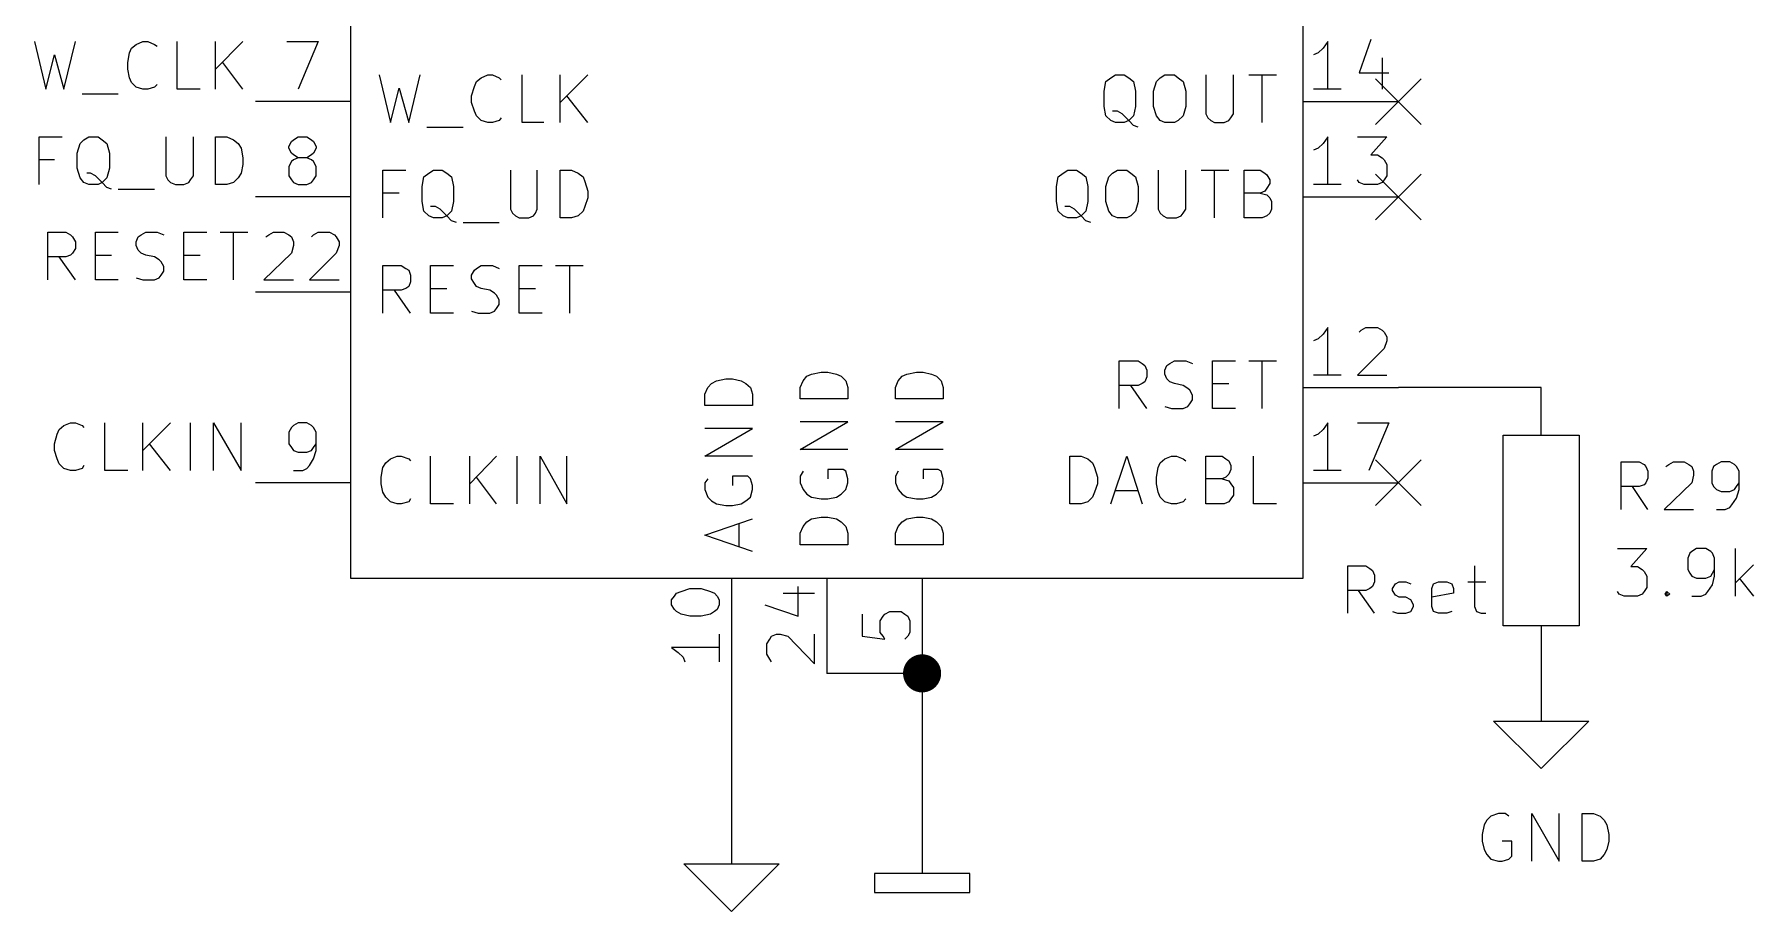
# Model space of a CAD drawing. Extents: x -2.2 to 11.3, y -7.9 to -0.4.
# Drawn here: x 2.968 to 4.773, y -6.1 to -5.179 of the extents above; entities that cross this region are included whole.
import ezdxf

# ---------------------------------------------------------------- set-up
doc = ezdxf.new("R2010")
doc.units = 0
doc.header["$MEASUREMENT"] = 0
for name, color, linetype in [('BLACK', 7, 'CONTINUOUS'), ('BLUE2', 5, 'CONTINUOUS'), ('BLUE3', 171, 'CONTINUOUS'), ('CYAN2', 4, 'CONTINUOUS'), ('GREEN2', 3, 'CONTINUOUS'), ('LYELLOW', 51, 'CONTINUOUS'), ('RED2', 1, 'CONTINUOUS')]:
    doc.layers.add(name, color=color, linetype=linetype)

msp = doc.modelspace()

# ---------------------------------------------------------------- linework, layer by layer
at = {"layer": 'BLACK', "linetype": 'CONTINUOUS'}
for p, q in [((2.968, -5.187), (2.98, -5.237)), ((2.999, -5.237), (3.011, -5.187)), ((3.068, -5.199), (3.07, -5.194)), ((3.07, -5.194), (3.075, -5.19)), ((3.075, -5.19), (3.082, -5.187)), ((3.082, -5.187), (3.087, -5.187)), ((3.087, -5.187), (3.094, -5.19)), ((3.094, -5.19), (3.097, -5.192)), ((3.118, -5.237), (3.118, -5.187)), ((3.158, -5.237), (3.158, -5.187)), ((3.187, -5.187), (3.158, -5.216)), ((2.98, -5.237), (2.989, -5.201)), ((2.989, -5.201), (2.999, -5.237)), ((3.066, -5.209), (3.068, -5.199)), ((3.066, -5.216), (3.066, -5.209)), ((3.068, -5.225), (3.066, -5.216)), ((3.187, -5.237), (3.166, -5.209)), ((3.07, -5.23), (3.068, -5.225)), ((3.075, -5.235), (3.07, -5.23)), ((3.097, -5.232), (3.094, -5.235)), ((3.018, -5.242), (3.056, -5.242)), ((3.082, -5.237), (3.075, -5.235)), ((3.087, -5.237), (3.082, -5.237)), ((3.094, -5.235), (3.087, -5.237)), ((3.142, -5.237), (3.118, -5.237)), ((2.973, -5.337), (2.973, -5.287)), ((2.973, -5.287), (2.997, -5.287)), ((3.02, -5.29), (3.025, -5.287)), ((3.025, -5.287), (3.035, -5.287)), ((3.035, -5.287), (3.039, -5.29)), ((3.106, -5.287), (3.106, -5.328)), ((3.135, -5.328), (3.135, -5.287)), ((3.158, -5.337), (3.158, -5.287)), ((3.158, -5.287), (3.17, -5.287)), ((3.17, -5.287), (3.177, -5.29)), ((3.013, -5.304), (3.016, -5.294)), ((3.013, -5.32), (3.013, -5.304)), ((3.016, -5.294), (3.02, -5.29)), ((3.039, -5.29), (3.044, -5.294)), ((3.044, -5.294), (3.047, -5.304)), ((3.047, -5.304), (3.047, -5.32)), ((3.177, -5.29), (3.182, -5.294)), ((3.182, -5.294), (3.185, -5.299)), ((3.185, -5.299), (3.187, -5.309)), ((2.989, -5.311), (2.973, -5.311)), ((3.016, -5.33), (3.013, -5.32)), ((3.047, -5.32), (3.044, -5.33)), ((3.187, -5.316), (3.185, -5.325)), ((3.187, -5.309), (3.187, -5.316)), ((3.02, -5.335), (3.016, -5.33)), ((3.025, -5.337), (3.02, -5.335)), ((3.027, -5.325), (3.023, -5.325)), ((3.035, -5.337), (3.025, -5.337)), ((3.032, -5.328), (3.027, -5.325)), ((3.039, -5.335), (3.032, -5.328)), ((3.039, -5.335), (3.035, -5.337)), ((3.044, -5.33), (3.039, -5.335)), ((3.044, -5.34), (3.039, -5.335)), ((3.049, -5.342), (3.044, -5.34)), ((3.056, -5.342), (3.094, -5.342)), ((3.106, -5.328), (3.108, -5.332)), ((3.108, -5.332), (3.111, -5.335)), ((3.111, -5.335), (3.116, -5.337)), ((3.116, -5.337), (3.125, -5.337)), ((3.125, -5.337), (3.13, -5.335)), ((3.13, -5.335), (3.132, -5.332)), ((3.132, -5.332), (3.135, -5.328)), ((3.17, -5.337), (3.158, -5.337)), ((3.177, -5.335), (3.17, -5.337)), ((3.182, -5.33), (3.177, -5.335)), ((3.185, -5.325), (3.182, -5.33)), ((2.982, -5.437), (2.982, -5.387)), ((2.982, -5.387), (3.001, -5.387)), ((3.001, -5.387), (3.006, -5.39)), ((3.006, -5.39), (3.008, -5.392)), ((3.008, -5.392), (3.011, -5.397)), ((3.032, -5.437), (3.032, -5.387)), ((3.032, -5.387), (3.056, -5.387)), ((3.075, -5.397), (3.077, -5.392)), ((3.077, -5.392), (3.08, -5.39)), ((3.08, -5.39), (3.085, -5.387)), ((3.085, -5.387), (3.097, -5.387)), ((3.097, -5.387), (3.104, -5.39)), ((3.125, -5.437), (3.125, -5.387)), ((3.125, -5.387), (3.149, -5.387)), ((3.163, -5.387), (3.192, -5.387)), ((3.177, -5.437), (3.177, -5.387)), ((3.001, -5.413), (2.982, -5.413)), ((3.011, -5.437), (2.994, -5.413)), ((3.006, -5.411), (3.001, -5.413)), ((3.008, -5.409), (3.006, -5.411)), ((3.011, -5.404), (3.008, -5.409)), ((3.011, -5.397), (3.011, -5.404)), ((3.032, -5.411), (3.049, -5.411)), ((3.075, -5.401), (3.075, -5.397)), ((3.077, -5.406), (3.075, -5.401)), ((3.08, -5.409), (3.077, -5.406)), ((3.085, -5.411), (3.08, -5.409)), ((3.094, -5.413), (3.085, -5.411)), ((3.099, -5.416), (3.094, -5.413)), ((3.125, -5.411), (3.142, -5.411)), ((3.101, -5.418), (3.099, -5.416)), ((3.099, -5.435), (3.101, -5.432)), ((3.104, -5.423), (3.101, -5.418)), ((3.101, -5.432), (3.104, -5.428)), ((3.104, -5.428), (3.104, -5.423)), ((3.056, -5.437), (3.032, -5.437)), ((3.075, -5.435), (3.082, -5.437)), ((3.082, -5.437), (3.094, -5.437)), ((3.094, -5.437), (3.099, -5.435)), ((3.149, -5.437), (3.125, -5.437)), ((2.992, -5.599), (2.994, -5.594)), ((2.994, -5.594), (2.999, -5.59)), ((2.999, -5.59), (3.006, -5.587)), ((3.006, -5.587), (3.011, -5.587)), ((3.011, -5.587), (3.018, -5.59)), ((3.018, -5.59), (3.02, -5.592)), ((3.042, -5.637), (3.042, -5.587)), ((3.082, -5.637), (3.082, -5.587)), ((3.111, -5.587), (3.082, -5.616)), ((3.132, -5.637), (3.132, -5.587)), ((3.156, -5.637), (3.156, -5.587)), ((3.156, -5.587), (3.185, -5.637)), ((3.185, -5.637), (3.185, -5.587)), ((2.989, -5.609), (2.992, -5.599)), ((2.989, -5.616), (2.989, -5.609)), ((3.111, -5.637), (3.089, -5.609)), ((2.992, -5.625), (2.989, -5.616)), ((2.994, -5.63), (2.992, -5.625)), ((2.999, -5.635), (2.994, -5.63)), ((3.006, -5.637), (2.999, -5.635)), ((3.011, -5.637), (3.006, -5.637)), ((3.018, -5.635), (3.011, -5.637)), ((3.02, -5.632), (3.018, -5.635)), ((3.066, -5.637), (3.042, -5.637))]:
    msp.add_line(p, q, dxfattribs=at)
at = {"layer": 'BLUE2', "linetype": 'CONTINUOUS'}
for p, q in [((4.376, -5.226), (4.424, -5.274)), ((4.424, -5.226), (4.376, -5.274)), ((4.376, -5.326), (4.424, -5.374)), ((4.424, -5.326), (4.376, -5.374)), ((4.376, -5.626), (4.424, -5.674)), ((4.424, -5.626), (4.376, -5.674))]:
    msp.add_line(p, q, dxfattribs=at)
at = {"layer": 'BLUE3', "linetype": 'CONTINUOUS'}
for p, q in [((4.347, -5.787), (4.347, -5.737)), ((4.347, -5.737), (4.366, -5.737)), ((4.366, -5.737), (4.37, -5.74)), ((4.48, -5.737), (4.48, -5.78)), ((4.37, -5.74), (4.373, -5.742)), ((4.373, -5.742), (4.375, -5.747)), ((4.375, -5.754), (4.373, -5.759)), ((4.375, -5.747), (4.375, -5.754)), ((4.394, -5.761), (4.397, -5.756)), ((4.397, -5.756), (4.401, -5.754)), ((4.401, -5.754), (4.408, -5.754)), ((4.408, -5.754), (4.413, -5.756)), ((4.435, -5.761), (4.437, -5.756)), ((4.437, -5.756), (4.442, -5.754)), ((4.442, -5.754), (4.451, -5.754)), ((4.451, -5.754), (4.456, -5.756)), ((4.456, -5.756), (4.458, -5.761)), ((4.473, -5.754), (4.492, -5.754)), ((4.366, -5.763), (4.347, -5.763)), ((4.375, -5.787), (4.358, -5.763)), ((4.37, -5.761), (4.366, -5.763)), ((4.373, -5.759), (4.37, -5.761)), ((4.394, -5.763), (4.394, -5.761)), ((4.397, -5.768), (4.394, -5.763)), ((4.401, -5.77), (4.397, -5.768)), ((4.408, -5.77), (4.401, -5.77)), ((4.413, -5.773), (4.408, -5.77)), ((4.416, -5.778), (4.413, -5.773)), ((4.435, -5.78), (4.435, -5.761)), ((4.458, -5.766), (4.435, -5.77)), ((4.458, -5.761), (4.458, -5.766)), ((4.394, -5.785), (4.399, -5.787)), ((4.399, -5.787), (4.408, -5.787)), ((4.408, -5.787), (4.413, -5.785)), ((4.413, -5.785), (4.416, -5.78)), ((4.416, -5.78), (4.416, -5.778)), ((4.437, -5.785), (4.435, -5.78)), ((4.442, -5.787), (4.437, -5.785)), ((4.451, -5.787), (4.442, -5.787)), ((4.456, -5.785), (4.451, -5.787)), ((4.48, -5.78), (4.482, -5.785)), ((4.482, -5.785), (4.487, -5.787)), ((4.487, -5.787), (4.492, -5.787))]:
    msp.add_line(p, q, dxfattribs=at)
at = {"layer": 'CYAN2', "linetype": 'CONTINUOUS'}
for p, q in [((3.33, -5.222), (3.342, -5.272)), ((3.361, -5.272), (3.373, -5.222)), ((3.427, -5.244), (3.43, -5.234)), ((3.43, -5.234), (3.432, -5.229)), ((3.432, -5.229), (3.437, -5.225)), ((3.437, -5.225), (3.444, -5.222)), ((3.444, -5.222), (3.449, -5.222)), ((3.449, -5.222), (3.456, -5.225)), ((3.456, -5.225), (3.458, -5.227)), ((3.48, -5.272), (3.48, -5.222)), ((3.52, -5.272), (3.52, -5.222)), ((3.549, -5.222), (3.52, -5.251)), ((4.091, -5.239), (4.093, -5.229)), ((4.093, -5.229), (4.098, -5.225)), ((4.098, -5.225), (4.103, -5.222)), ((4.103, -5.222), (4.112, -5.222)), ((4.112, -5.222), (4.117, -5.225)), ((4.117, -5.225), (4.122, -5.229)), ((4.122, -5.229), (4.124, -5.239)), ((4.143, -5.239), (4.146, -5.229)), ((4.146, -5.229), (4.15, -5.225)), ((4.15, -5.225), (4.155, -5.222)), ((4.155, -5.222), (4.165, -5.222)), ((4.165, -5.222), (4.169, -5.225)), ((4.169, -5.225), (4.174, -5.229)), ((4.174, -5.229), (4.177, -5.239)), ((4.198, -5.222), (4.198, -5.263)), ((4.227, -5.263), (4.227, -5.222)), ((4.243, -5.222), (4.272, -5.222)), ((4.257, -5.272), (4.257, -5.222)), ((3.342, -5.272), (3.351, -5.236)), ((3.351, -5.236), (3.361, -5.272)), ((3.427, -5.251), (3.427, -5.244)), ((3.43, -5.26), (3.427, -5.251)), ((3.549, -5.272), (3.527, -5.244)), ((4.091, -5.255), (4.091, -5.239)), ((4.124, -5.239), (4.124, -5.255)), ((4.143, -5.255), (4.143, -5.239)), ((4.177, -5.239), (4.177, -5.255)), ((3.432, -5.265), (3.43, -5.26)), ((3.437, -5.27), (3.432, -5.265)), ((3.444, -5.272), (3.437, -5.27)), ((3.456, -5.27), (3.449, -5.272)), ((3.458, -5.267), (3.456, -5.27)), ((4.093, -5.265), (4.091, -5.255)), ((4.098, -5.27), (4.093, -5.265)), ((4.103, -5.272), (4.098, -5.27)), ((4.105, -5.26), (4.1, -5.26)), ((4.11, -5.263), (4.105, -5.26)), ((4.117, -5.27), (4.11, -5.263)), ((4.117, -5.27), (4.112, -5.272)), ((4.122, -5.265), (4.117, -5.27)), ((4.122, -5.275), (4.117, -5.27)), ((4.124, -5.255), (4.122, -5.265)), ((4.146, -5.265), (4.143, -5.255)), ((4.15, -5.27), (4.146, -5.265)), ((4.155, -5.272), (4.15, -5.27)), ((4.169, -5.27), (4.165, -5.272)), ((4.174, -5.265), (4.169, -5.27)), ((4.177, -5.255), (4.174, -5.265)), ((4.198, -5.263), (4.2, -5.267)), ((4.2, -5.267), (4.203, -5.27)), ((4.203, -5.27), (4.207, -5.272)), ((4.217, -5.272), (4.222, -5.27)), ((4.222, -5.27), (4.224, -5.267)), ((4.224, -5.267), (4.227, -5.263)), ((3.38, -5.277), (3.418, -5.277)), ((3.449, -5.272), (3.444, -5.272)), ((3.503, -5.272), (3.48, -5.272)), ((4.112, -5.272), (4.103, -5.272)), ((4.127, -5.277), (4.122, -5.275)), ((4.165, -5.272), (4.155, -5.272)), ((4.207, -5.272), (4.217, -5.272)), ((3.334, -5.372), (3.334, -5.322)), ((3.334, -5.322), (3.358, -5.322)), ((3.382, -5.325), (3.387, -5.322)), ((3.387, -5.322), (3.396, -5.322)), ((3.396, -5.322), (3.401, -5.325)), ((3.468, -5.322), (3.468, -5.363)), ((3.496, -5.363), (3.496, -5.322)), ((3.52, -5.372), (3.52, -5.322)), ((3.52, -5.322), (3.532, -5.322)), ((3.532, -5.322), (3.539, -5.325)), ((4.048, -5.325), (4.053, -5.322)), ((4.053, -5.322), (4.062, -5.322)), ((4.062, -5.322), (4.067, -5.325)), ((4.1, -5.325), (4.105, -5.322)), ((4.105, -5.322), (4.115, -5.322)), ((4.115, -5.322), (4.119, -5.325)), ((4.148, -5.322), (4.148, -5.363)), ((4.177, -5.363), (4.177, -5.322)), ((4.193, -5.322), (4.222, -5.322)), ((4.207, -5.372), (4.207, -5.322)), ((4.238, -5.372), (4.238, -5.322)), ((4.238, -5.322), (4.255, -5.322)), ((4.255, -5.322), (4.26, -5.325)), ((3.375, -5.339), (3.377, -5.329)), ((3.375, -5.355), (3.375, -5.339)), ((3.377, -5.329), (3.382, -5.325)), ((3.401, -5.325), (3.406, -5.329)), ((3.406, -5.329), (3.408, -5.339)), ((3.408, -5.339), (3.408, -5.355)), ((3.539, -5.325), (3.544, -5.329)), ((3.544, -5.329), (3.546, -5.334)), ((3.546, -5.334), (3.549, -5.344)), ((4.041, -5.339), (4.043, -5.329)), ((4.041, -5.355), (4.041, -5.339)), ((4.043, -5.329), (4.048, -5.325)), ((4.067, -5.325), (4.072, -5.329)), ((4.072, -5.329), (4.074, -5.339)), ((4.074, -5.339), (4.074, -5.355)), ((4.093, -5.339), (4.096, -5.329)), ((4.093, -5.355), (4.093, -5.339)), ((4.096, -5.329), (4.1, -5.325)), ((4.119, -5.325), (4.124, -5.329)), ((4.124, -5.329), (4.127, -5.339)), ((4.127, -5.339), (4.127, -5.355)), ((4.26, -5.325), (4.262, -5.327)), ((4.262, -5.341), (4.26, -5.344)), ((4.262, -5.327), (4.265, -5.332)), ((4.265, -5.336), (4.262, -5.341)), ((4.265, -5.332), (4.265, -5.336)), ((3.351, -5.346), (3.334, -5.346)), ((3.377, -5.365), (3.375, -5.355)), ((3.389, -5.36), (3.384, -5.36)), ((3.394, -5.363), (3.389, -5.36)), ((3.408, -5.355), (3.406, -5.365)), ((3.546, -5.36), (3.544, -5.365)), ((3.549, -5.351), (3.546, -5.36)), ((3.549, -5.344), (3.549, -5.351)), ((4.043, -5.365), (4.041, -5.355)), ((4.055, -5.36), (4.05, -5.36)), ((4.06, -5.363), (4.055, -5.36)), ((4.074, -5.355), (4.072, -5.365)), ((4.096, -5.365), (4.093, -5.355)), ((4.127, -5.355), (4.124, -5.365)), ((4.255, -5.346), (4.238, -5.346)), ((4.26, -5.344), (4.255, -5.346)), ((4.255, -5.346), (4.262, -5.348)), ((4.262, -5.348), (4.265, -5.351)), ((4.265, -5.351), (4.267, -5.355)), ((4.267, -5.355), (4.267, -5.363)), ((3.382, -5.37), (3.377, -5.365)), ((3.387, -5.372), (3.382, -5.37)), ((3.396, -5.372), (3.387, -5.372)), ((3.401, -5.37), (3.394, -5.363)), ((3.401, -5.37), (3.396, -5.372)), ((3.406, -5.365), (3.401, -5.37)), ((3.406, -5.375), (3.401, -5.37)), ((3.411, -5.377), (3.406, -5.375)), ((3.418, -5.377), (3.456, -5.377)), ((3.468, -5.363), (3.47, -5.367)), ((3.47, -5.367), (3.473, -5.37)), ((3.473, -5.37), (3.477, -5.372)), ((3.477, -5.372), (3.487, -5.372)), ((3.487, -5.372), (3.492, -5.37)), ((3.492, -5.37), (3.494, -5.367)), ((3.494, -5.367), (3.496, -5.363)), ((3.532, -5.372), (3.52, -5.372)), ((3.539, -5.37), (3.532, -5.372)), ((3.544, -5.365), (3.539, -5.37)), ((4.048, -5.37), (4.043, -5.365)), ((4.053, -5.372), (4.048, -5.37)), ((4.062, -5.372), (4.053, -5.372)), ((4.067, -5.37), (4.06, -5.363)), ((4.067, -5.37), (4.062, -5.372)), ((4.072, -5.365), (4.067, -5.37)), ((4.072, -5.375), (4.067, -5.37)), ((4.077, -5.377), (4.072, -5.375)), ((4.1, -5.37), (4.096, -5.365)), ((4.105, -5.372), (4.1, -5.37)), ((4.115, -5.372), (4.105, -5.372)), ((4.119, -5.37), (4.115, -5.372)), ((4.124, -5.365), (4.119, -5.37)), ((4.148, -5.363), (4.15, -5.367)), ((4.15, -5.367), (4.153, -5.37)), ((4.153, -5.37), (4.157, -5.372)), ((4.157, -5.372), (4.167, -5.372)), ((4.167, -5.372), (4.172, -5.37)), ((4.172, -5.37), (4.174, -5.367)), ((4.174, -5.367), (4.177, -5.363)), ((4.257, -5.372), (4.238, -5.372)), ((4.262, -5.37), (4.257, -5.372)), ((4.265, -5.367), (4.262, -5.37)), ((4.267, -5.363), (4.265, -5.367)), ((3.334, -5.472), (3.334, -5.422)), ((3.334, -5.422), (3.353, -5.422)), ((3.353, -5.422), (3.358, -5.425)), ((3.358, -5.425), (3.361, -5.427)), ((3.361, -5.427), (3.363, -5.432)), ((3.363, -5.432), (3.363, -5.439)), ((3.384, -5.472), (3.384, -5.422)), ((3.384, -5.422), (3.408, -5.422)), ((3.427, -5.432), (3.43, -5.427)), ((3.427, -5.436), (3.427, -5.432)), ((3.43, -5.427), (3.432, -5.425)), ((3.432, -5.425), (3.437, -5.422)), ((3.437, -5.422), (3.449, -5.422)), ((3.449, -5.422), (3.456, -5.425)), ((3.477, -5.472), (3.477, -5.422)), ((3.477, -5.422), (3.501, -5.422)), ((3.515, -5.422), (3.544, -5.422)), ((3.53, -5.472), (3.53, -5.422)), ((3.353, -5.448), (3.334, -5.448)), ((3.363, -5.472), (3.346, -5.448)), ((3.358, -5.446), (3.353, -5.448)), ((3.361, -5.444), (3.358, -5.446)), ((3.363, -5.439), (3.361, -5.444)), ((3.384, -5.446), (3.401, -5.446)), ((3.43, -5.441), (3.427, -5.436)), ((3.432, -5.444), (3.43, -5.441)), ((3.437, -5.446), (3.432, -5.444)), ((3.446, -5.448), (3.437, -5.446)), ((3.451, -5.451), (3.446, -5.448)), ((3.453, -5.453), (3.451, -5.451)), ((3.477, -5.446), (3.494, -5.446)), ((3.451, -5.47), (3.453, -5.467)), ((3.456, -5.458), (3.453, -5.453)), ((3.453, -5.467), (3.456, -5.463)), ((3.456, -5.463), (3.456, -5.458)), ((3.408, -5.472), (3.384, -5.472)), ((3.427, -5.47), (3.434, -5.472)), ((3.434, -5.472), (3.446, -5.472)), ((3.446, -5.472), (3.451, -5.47)), ((3.501, -5.472), (3.477, -5.472)), ((4.107, -5.572), (4.107, -5.522)), ((4.107, -5.522), (4.127, -5.522)), ((4.127, -5.522), (4.131, -5.525)), ((4.16, -5.525), (4.165, -5.522)), ((4.165, -5.522), (4.177, -5.522)), ((4.177, -5.522), (4.184, -5.525)), ((4.205, -5.572), (4.205, -5.522)), ((4.205, -5.522), (4.229, -5.522)), ((4.243, -5.522), (4.272, -5.522)), ((4.257, -5.572), (4.257, -5.522)), ((3.684, -5.543), (3.694, -5.541)), ((3.694, -5.541), (3.701, -5.541)), ((3.701, -5.541), (3.71, -5.543)), ((3.775, -5.543), (3.779, -5.538)), ((3.779, -5.538), (3.784, -5.536)), ((3.784, -5.536), (3.794, -5.534)), ((3.794, -5.534), (3.801, -5.534)), ((3.801, -5.534), (3.81, -5.536)), ((3.81, -5.536), (3.815, -5.538)), ((3.815, -5.538), (3.82, -5.543)), ((3.875, -5.543), (3.879, -5.538)), ((3.879, -5.538), (3.884, -5.536)), ((3.884, -5.536), (3.894, -5.534)), ((3.894, -5.534), (3.901, -5.534)), ((3.901, -5.534), (3.91, -5.536)), ((3.91, -5.536), (3.915, -5.538)), ((3.915, -5.538), (3.92, -5.543)), ((4.131, -5.525), (4.134, -5.527)), ((4.134, -5.527), (4.136, -5.532)), ((4.136, -5.539), (4.134, -5.544)), ((4.136, -5.532), (4.136, -5.539)), ((4.155, -5.532), (4.157, -5.527)), ((4.155, -5.536), (4.155, -5.532)), ((4.157, -5.541), (4.155, -5.536)), ((4.157, -5.527), (4.16, -5.525)), ((4.16, -5.544), (4.157, -5.541)), ((3.672, -5.557), (3.675, -5.55)), ((3.672, -5.569), (3.672, -5.557)), ((3.675, -5.55), (3.679, -5.546)), ((3.679, -5.546), (3.684, -5.543)), ((3.71, -5.543), (3.715, -5.546)), ((3.715, -5.546), (3.72, -5.55)), ((3.72, -5.55), (3.722, -5.557)), ((3.722, -5.557), (3.722, -5.569)), ((3.772, -5.55), (3.775, -5.543)), ((3.772, -5.562), (3.772, -5.55)), ((3.82, -5.543), (3.822, -5.55)), ((3.822, -5.55), (3.822, -5.562)), ((3.872, -5.55), (3.875, -5.543)), ((3.872, -5.562), (3.872, -5.55)), ((3.92, -5.543), (3.922, -5.55)), ((3.922, -5.55), (3.922, -5.562)), ((4.127, -5.548), (4.107, -5.548)), ((4.136, -5.572), (4.119, -5.548)), ((4.131, -5.546), (4.127, -5.548)), ((4.134, -5.544), (4.131, -5.546)), ((4.165, -5.546), (4.16, -5.544)), ((4.174, -5.548), (4.165, -5.546)), ((4.179, -5.551), (4.174, -5.548)), ((4.181, -5.553), (4.179, -5.551)), ((4.184, -5.558), (4.181, -5.553)), ((4.184, -5.563), (4.184, -5.558)), ((4.205, -5.546), (4.222, -5.546)), ((3.722, -5.569), (3.672, -5.569)), ((3.822, -5.562), (3.772, -5.562)), ((3.922, -5.562), (3.872, -5.562)), ((4.155, -5.57), (4.162, -5.572)), ((4.162, -5.572), (4.174, -5.572)), ((4.174, -5.572), (4.179, -5.57)), ((4.179, -5.57), (4.181, -5.567)), ((4.181, -5.567), (4.184, -5.563)), ((4.229, -5.572), (4.205, -5.572)), ((3.672, -5.622), (3.722, -5.593)), ((3.722, -5.593), (3.672, -5.593)), ((3.772, -5.615), (3.822, -5.586)), ((3.822, -5.586), (3.772, -5.586)), ((3.872, -5.615), (3.922, -5.586)), ((3.922, -5.586), (3.872, -5.586)), ((3.334, -5.634), (3.337, -5.629)), ((3.337, -5.629), (3.342, -5.625)), ((3.342, -5.625), (3.349, -5.622)), ((3.349, -5.622), (3.353, -5.622)), ((3.353, -5.622), (3.361, -5.625)), ((3.361, -5.625), (3.363, -5.627)), ((3.384, -5.672), (3.384, -5.622)), ((3.425, -5.672), (3.425, -5.622)), ((3.453, -5.622), (3.425, -5.651)), ((3.475, -5.672), (3.475, -5.622)), ((3.499, -5.672), (3.499, -5.622)), ((3.499, -5.622), (3.527, -5.672)), ((3.527, -5.672), (3.527, -5.622)), ((3.722, -5.622), (3.672, -5.622)), ((3.822, -5.615), (3.772, -5.615)), ((3.922, -5.615), (3.872, -5.615)), ((4.055, -5.672), (4.055, -5.622)), ((4.055, -5.622), (4.067, -5.622)), ((4.067, -5.622), (4.074, -5.625)), ((4.074, -5.625), (4.079, -5.629)), ((4.079, -5.629), (4.081, -5.634)), ((4.098, -5.672), (4.115, -5.622)), ((4.115, -5.622), (4.131, -5.672)), ((4.148, -5.634), (4.15, -5.629)), ((4.15, -5.629), (4.155, -5.625)), ((4.155, -5.625), (4.162, -5.622)), ((4.162, -5.622), (4.167, -5.622)), ((4.167, -5.622), (4.174, -5.625)), ((4.174, -5.625), (4.177, -5.627)), ((4.198, -5.672), (4.198, -5.622)), ((4.198, -5.622), (4.215, -5.622)), ((4.215, -5.622), (4.219, -5.625)), ((4.219, -5.625), (4.222, -5.627)), ((4.222, -5.627), (4.224, -5.632)), ((4.248, -5.672), (4.248, -5.622)), ((4.634, -5.678), (4.634, -5.628)), ((4.634, -5.628), (4.653, -5.628)), ((4.653, -5.628), (4.658, -5.631)), ((4.658, -5.631), (4.66, -5.633)), ((4.681, -5.633), (4.684, -5.631)), ((4.684, -5.631), (4.689, -5.628)), ((4.689, -5.628), (4.7, -5.628)), ((4.7, -5.628), (4.705, -5.631)), ((4.705, -5.631), (4.708, -5.633)), ((4.734, -5.631), (4.731, -5.633)), ((4.739, -5.628), (4.734, -5.631)), ((4.748, -5.628), (4.739, -5.628)), ((4.753, -5.631), (4.748, -5.628)), ((4.755, -5.633), (4.753, -5.631)), ((3.332, -5.644), (3.334, -5.634)), ((3.332, -5.651), (3.332, -5.644)), ((3.453, -5.672), (3.432, -5.644)), ((3.675, -5.646), (3.672, -5.65)), ((3.717, -5.643), (3.701, -5.643)), ((3.701, -5.643), (3.701, -5.653)), ((3.72, -5.646), (3.717, -5.643)), ((3.722, -5.653), (3.72, -5.646)), ((3.775, -5.638), (3.772, -5.643)), ((3.772, -5.643), (3.772, -5.65)), ((3.817, -5.636), (3.801, -5.636)), ((3.801, -5.636), (3.801, -5.646)), ((3.82, -5.638), (3.817, -5.636)), ((3.822, -5.646), (3.82, -5.638)), ((3.822, -5.65), (3.822, -5.646)), ((3.875, -5.638), (3.872, -5.643)), ((3.872, -5.643), (3.872, -5.65)), ((3.917, -5.636), (3.901, -5.636)), ((3.901, -5.636), (3.901, -5.646)), ((3.92, -5.638), (3.917, -5.636)), ((3.922, -5.646), (3.92, -5.638)), ((3.922, -5.65), (3.922, -5.646)), ((4.081, -5.634), (4.084, -5.644)), ((4.084, -5.644), (4.084, -5.651)), ((4.146, -5.644), (4.148, -5.634)), ((4.146, -5.651), (4.146, -5.644)), ((4.215, -5.646), (4.198, -5.646)), ((4.219, -5.644), (4.215, -5.646)), ((4.215, -5.646), (4.222, -5.648)), ((4.222, -5.641), (4.219, -5.644)), ((4.224, -5.636), (4.222, -5.641)), ((4.222, -5.648), (4.224, -5.651)), ((4.224, -5.632), (4.224, -5.636)), ((4.66, -5.633), (4.662, -5.638)), ((4.662, -5.645), (4.66, -5.65)), ((4.662, -5.638), (4.662, -5.645)), ((4.708, -5.633), (4.71, -5.638)), ((4.71, -5.642), (4.708, -5.65)), ((4.71, -5.638), (4.71, -5.642)), ((4.731, -5.633), (4.729, -5.638)), ((4.729, -5.638), (4.729, -5.65)), ((4.758, -5.638), (4.755, -5.633)), ((4.758, -5.657), (4.758, -5.638)), ((3.334, -5.66), (3.332, -5.651)), ((3.337, -5.665), (3.334, -5.66)), ((3.342, -5.67), (3.337, -5.665)), ((3.363, -5.667), (3.361, -5.67)), ((3.672, -5.65), (3.672, -5.657)), ((3.672, -5.657), (3.675, -5.665)), ((3.675, -5.665), (3.679, -5.669)), ((3.715, -5.669), (3.72, -5.665)), ((3.72, -5.665), (3.722, -5.657)), ((3.722, -5.657), (3.722, -5.653)), ((3.772, -5.65), (3.775, -5.657)), ((3.775, -5.657), (3.779, -5.662)), ((3.779, -5.662), (3.784, -5.665)), ((3.784, -5.665), (3.794, -5.667)), ((3.794, -5.667), (3.801, -5.667)), ((3.801, -5.667), (3.81, -5.665)), ((3.81, -5.665), (3.815, -5.662)), ((3.815, -5.662), (3.82, -5.657)), ((3.82, -5.657), (3.822, -5.65)), ((3.872, -5.65), (3.875, -5.657)), ((3.875, -5.657), (3.879, -5.662)), ((3.879, -5.662), (3.884, -5.665)), ((3.884, -5.665), (3.894, -5.667)), ((3.894, -5.667), (3.901, -5.667)), ((3.901, -5.667), (3.91, -5.665)), ((3.91, -5.665), (3.915, -5.662)), ((3.915, -5.662), (3.92, -5.657)), ((3.92, -5.657), (3.922, -5.65)), ((4.079, -5.665), (4.074, -5.67)), ((4.081, -5.66), (4.079, -5.665)), ((4.084, -5.651), (4.081, -5.66)), ((4.103, -5.658), (4.127, -5.658)), ((4.148, -5.66), (4.146, -5.651)), ((4.15, -5.665), (4.148, -5.66)), ((4.155, -5.67), (4.15, -5.665)), ((4.177, -5.667), (4.174, -5.67)), ((4.224, -5.667), (4.222, -5.67)), ((4.224, -5.651), (4.227, -5.655)), ((4.227, -5.663), (4.224, -5.667)), ((4.227, -5.655), (4.227, -5.663)), ((4.653, -5.654), (4.634, -5.654)), ((4.662, -5.678), (4.646, -5.654)), ((4.658, -5.652), (4.653, -5.654)), ((4.66, -5.65), (4.658, -5.652)), ((4.708, -5.65), (4.679, -5.678)), ((4.729, -5.65), (4.731, -5.654)), ((4.731, -5.654), (4.734, -5.657)), ((4.734, -5.657), (4.739, -5.659)), ((4.739, -5.659), (4.748, -5.659)), ((4.748, -5.659), (4.753, -5.657)), ((4.75, -5.673), (4.755, -5.666)), ((4.753, -5.657), (4.755, -5.654)), ((4.755, -5.654), (4.758, -5.65)), ((4.755, -5.666), (4.758, -5.657)), ((3.349, -5.672), (3.342, -5.67)), ((3.353, -5.672), (3.349, -5.672)), ((3.361, -5.67), (3.353, -5.672)), ((3.408, -5.672), (3.384, -5.672)), ((3.679, -5.669), (3.684, -5.672)), ((3.684, -5.672), (3.694, -5.674)), ((3.694, -5.674), (3.701, -5.674)), ((3.701, -5.674), (3.71, -5.672)), ((3.71, -5.672), (3.715, -5.669)), ((4.067, -5.672), (4.055, -5.672)), ((4.074, -5.67), (4.067, -5.672)), ((4.162, -5.672), (4.155, -5.67)), ((4.167, -5.672), (4.162, -5.672)), ((4.174, -5.67), (4.167, -5.672)), ((4.217, -5.672), (4.198, -5.672)), ((4.222, -5.67), (4.217, -5.672)), ((4.272, -5.672), (4.248, -5.672)), ((4.679, -5.678), (4.71, -5.678)), ((4.734, -5.678), (4.743, -5.678)), ((4.743, -5.678), (4.748, -5.676)), ((4.748, -5.676), (4.75, -5.673)), ((3.672, -5.705), (3.722, -5.688)), ((3.708, -5.717), (3.708, -5.693)), ((3.772, -5.703), (3.775, -5.696)), ((3.772, -5.715), (3.772, -5.703)), ((3.775, -5.696), (3.779, -5.691)), ((3.779, -5.691), (3.784, -5.688)), ((3.784, -5.688), (3.794, -5.686)), ((3.794, -5.686), (3.801, -5.686)), ((3.801, -5.686), (3.81, -5.688)), ((3.81, -5.688), (3.815, -5.691)), ((3.815, -5.691), (3.82, -5.696)), ((3.82, -5.696), (3.822, -5.703)), ((3.822, -5.703), (3.822, -5.715)), ((3.872, -5.703), (3.875, -5.696)), ((3.872, -5.715), (3.872, -5.703)), ((3.875, -5.696), (3.879, -5.691)), ((3.879, -5.691), (3.884, -5.688)), ((3.884, -5.688), (3.894, -5.686)), ((3.894, -5.686), (3.901, -5.686)), ((3.901, -5.686), (3.91, -5.688)), ((3.91, -5.688), (3.915, -5.691)), ((3.915, -5.691), (3.92, -5.696)), ((3.92, -5.696), (3.922, -5.703)), ((3.922, -5.703), (3.922, -5.715)), ((3.722, -5.722), (3.672, -5.705)), ((3.822, -5.715), (3.772, -5.715)), ((3.922, -5.715), (3.872, -5.715)), ((4.63, -5.719), (4.661, -5.719)), ((4.661, -5.719), (4.644, -5.738)), ((4.713, -5.719), (4.708, -5.722)), ((4.723, -5.719), (4.713, -5.719)), ((4.728, -5.722), (4.723, -5.719)), ((4.754, -5.769), (4.754, -5.719)), ((4.644, -5.738), (4.651, -5.738)), ((4.651, -5.738), (4.656, -5.741)), ((4.706, -5.724), (4.704, -5.729)), ((4.704, -5.729), (4.704, -5.741)), ((4.708, -5.722), (4.706, -5.724)), ((4.73, -5.724), (4.728, -5.722)), ((4.732, -5.729), (4.73, -5.724)), ((4.732, -5.748), (4.732, -5.729)), ((4.773, -5.736), (4.754, -5.755)), ((4.656, -5.741), (4.658, -5.743)), ((4.658, -5.743), (4.661, -5.748)), ((4.661, -5.748), (4.661, -5.76)), ((4.704, -5.741), (4.706, -5.745)), ((4.706, -5.745), (4.708, -5.748)), ((4.708, -5.748), (4.713, -5.75)), ((4.713, -5.75), (4.723, -5.75)), ((4.723, -5.75), (4.728, -5.748)), ((4.725, -5.764), (4.73, -5.757)), ((4.728, -5.748), (4.73, -5.745)), ((4.73, -5.745), (4.732, -5.741)), ((4.73, -5.757), (4.732, -5.748)), ((4.758, -5.75), (4.773, -5.769)), ((4.632, -5.767), (4.63, -5.764)), ((4.637, -5.769), (4.632, -5.767)), ((4.651, -5.769), (4.637, -5.769)), ((4.656, -5.767), (4.651, -5.769)), ((4.658, -5.764), (4.656, -5.767)), ((4.661, -5.76), (4.658, -5.764)), ((4.68, -5.767), (4.682, -5.764)), ((4.682, -5.769), (4.68, -5.767)), ((4.682, -5.764), (4.685, -5.767)), ((4.682, -5.764), (4.682, -5.769)), ((4.685, -5.767), (4.682, -5.769)), ((4.708, -5.769), (4.718, -5.769)), ((4.718, -5.769), (4.723, -5.767)), ((4.723, -5.767), (4.725, -5.764)), ((4.49, -6.009), (4.488, -6.019)), ((4.493, -6.004), (4.49, -6.009)), ((4.497, -6), (4.493, -6.004)), ((4.505, -5.997), (4.497, -6)), ((4.512, -5.997), (4.505, -5.997)), ((4.516, -6), (4.512, -5.997)), ((4.54, -6.047), (4.54, -5.997)), ((4.54, -5.997), (4.569, -6.047)), ((4.569, -6.047), (4.569, -5.997)), ((4.593, -6.047), (4.593, -5.997)), ((4.593, -5.997), (4.605, -5.997)), ((4.605, -5.997), (4.612, -6)), ((4.612, -6), (4.616, -6.004)), ((4.616, -6.004), (4.619, -6.009)), ((4.619, -6.009), (4.621, -6.019)), ((4.488, -6.019), (4.488, -6.026)), ((4.488, -6.026), (4.49, -6.035)), ((4.519, -6.026), (4.509, -6.026)), ((4.519, -6.042), (4.519, -6.026)), ((4.621, -6.026), (4.619, -6.035)), ((4.621, -6.019), (4.621, -6.026)), ((4.49, -6.035), (4.493, -6.04)), ((4.493, -6.04), (4.497, -6.045)), ((4.497, -6.045), (4.505, -6.047)), ((4.509, -6.047), (4.516, -6.045)), ((4.516, -6.045), (4.519, -6.042)), ((4.612, -6.045), (4.605, -6.047)), ((4.616, -6.04), (4.612, -6.045)), ((4.619, -6.035), (4.616, -6.04)), ((4.505, -6.047), (4.509, -6.047)), ((4.605, -6.047), (4.593, -6.047))]:
    msp.add_line(p, q, dxfattribs=at)
at = {"layer": 'GREEN2', "linetype": 'CONTINUOUS'}
for p, q in [((4.55, -5.55), (4.4, -5.55)), ((3.7, -5.85), (3.7, -6)), ((3.9, -5.85), (3.8, -5.85)), ((3.9, -5.85), (3.9, -6))]:
    msp.add_line(p, q, dxfattribs=at)
at = {"layer": 'GREEN2', "const_width": 0.02}
msp.add_lwpolyline([(3.89, -5.85, 1), (3.91, -5.85, 1)], format="xyb", close=True, dxfattribs=at)
at = {"layer": 'LYELLOW', "linetype": 'CONTINUOUS'}
for p, q in [((3.3, -4.25), (3.3, -5.75)), ((4.3, -5.75), (4.3, -4.25)), ((3.3, -5.75), (4.3, -5.75))]:
    msp.add_line(p, q, dxfattribs=at)
at = {"layer": 'RED2', "linetype": 'CONTINUOUS'}
for p, q in [((3.3, -4.25), (3.3, -5.75)), ((3.3, -4.25), (3.3, -5.75)), ((4.3, -5.75), (4.3, -4.25)), ((4.3, -5.75), (4.3, -4.25)), ((3.233, -5.187), (3.266, -5.187)), ((3.266, -5.187), (3.245, -5.237)), ((4.321, -5.194), (4.316, -5.199)), ((4.326, -5.187), (4.321, -5.194)), ((4.326, -5.237), (4.326, -5.187)), ((4.371, -5.185), (4.359, -5.22)), ((4.316, -5.199), (4.311, -5.201)), ((4.383, -5.204), (4.383, -5.237)), ((4.359, -5.22), (4.39, -5.22)), ((3.3, -5.25), (3.2, -5.25)), ((4.3, -5.25), (4.4, -5.25)), ((4.34, -5.237), (4.311, -5.237)), ((3.24, -5.29), (3.245, -5.287)), ((3.245, -5.287), (3.254, -5.287)), ((3.254, -5.287), (3.259, -5.29)), ((4.326, -5.287), (4.321, -5.294)), ((4.326, -5.337), (4.326, -5.287)), ((4.357, -5.287), (4.388, -5.287)), ((4.388, -5.287), (4.371, -5.306)), ((3.235, -5.297), (3.238, -5.292)), ((3.235, -5.299), (3.235, -5.297)), ((3.238, -5.304), (3.235, -5.299)), ((3.238, -5.292), (3.24, -5.29)), ((3.24, -5.306), (3.238, -5.304)), ((3.245, -5.309), (3.24, -5.306)), ((3.259, -5.306), (3.254, -5.309)), ((3.259, -5.29), (3.261, -5.292)), ((3.261, -5.304), (3.259, -5.306)), ((3.261, -5.292), (3.264, -5.297)), ((3.264, -5.299), (3.261, -5.304)), ((3.264, -5.297), (3.264, -5.299)), ((4.316, -5.299), (4.311, -5.301)), ((4.321, -5.294), (4.316, -5.299)), ((4.371, -5.306), (4.378, -5.306)), ((4.378, -5.306), (4.383, -5.309)), ((3.238, -5.313), (3.235, -5.318)), ((3.235, -5.318), (3.235, -5.328)), ((3.24, -5.311), (3.238, -5.313)), ((3.245, -5.309), (3.24, -5.311)), ((3.254, -5.309), (3.245, -5.309)), ((3.259, -5.311), (3.254, -5.309)), ((3.261, -5.313), (3.259, -5.311)), ((3.264, -5.318), (3.261, -5.313)), ((3.264, -5.328), (3.264, -5.318)), ((4.383, -5.309), (4.385, -5.311)), ((4.385, -5.311), (4.388, -5.316)), ((4.388, -5.316), (4.388, -5.328)), ((3.235, -5.328), (3.238, -5.332)), ((3.238, -5.332), (3.24, -5.335)), ((3.24, -5.335), (3.245, -5.337)), ((3.245, -5.337), (3.254, -5.337)), ((3.254, -5.337), (3.259, -5.335)), ((3.259, -5.335), (3.261, -5.332)), ((3.261, -5.332), (3.264, -5.328)), ((4.34, -5.337), (4.311, -5.337)), ((4.359, -5.335), (4.357, -5.332)), ((4.364, -5.337), (4.359, -5.335)), ((4.378, -5.337), (4.364, -5.337)), ((4.383, -5.335), (4.378, -5.337)), ((4.385, -5.332), (4.383, -5.335)), ((4.388, -5.328), (4.385, -5.332)), ((3.3, -5.35), (3.2, -5.35)), ((4.3, -5.35), (4.4, -5.35)), ((3.211, -5.392), (3.214, -5.39)), ((3.214, -5.39), (3.219, -5.387)), ((3.219, -5.387), (3.23, -5.387)), ((3.23, -5.387), (3.235, -5.39)), ((3.235, -5.39), (3.238, -5.392)), ((3.238, -5.392), (3.24, -5.397)), ((3.259, -5.392), (3.261, -5.39)), ((3.261, -5.39), (3.266, -5.387)), ((3.266, -5.387), (3.278, -5.387)), ((3.278, -5.387), (3.283, -5.39)), ((3.283, -5.39), (3.285, -5.392)), ((3.285, -5.392), (3.288, -5.397)), ((3.238, -5.409), (3.209, -5.437)), ((3.24, -5.401), (3.238, -5.409)), ((3.24, -5.397), (3.24, -5.401)), ((3.285, -5.409), (3.257, -5.437)), ((3.288, -5.401), (3.285, -5.409)), ((3.288, -5.397), (3.288, -5.401)), ((3.3, -5.45), (3.2, -5.45)), ((3.209, -5.437), (3.24, -5.437)), ((3.257, -5.437), (3.288, -5.437)), ((4.326, -5.487), (4.321, -5.494)), ((4.326, -5.537), (4.326, -5.487)), ((4.361, -5.49), (4.366, -5.487)), ((4.366, -5.487), (4.378, -5.487)), ((4.378, -5.487), (4.383, -5.49)), ((4.316, -5.499), (4.311, -5.501)), ((4.321, -5.494), (4.316, -5.499)), ((4.359, -5.492), (4.361, -5.49)), ((4.383, -5.49), (4.385, -5.492)), ((4.385, -5.492), (4.388, -5.497)), ((4.388, -5.501), (4.385, -5.509)), ((4.388, -5.497), (4.388, -5.501)), ((4.385, -5.509), (4.357, -5.537)), ((4.34, -5.537), (4.311, -5.537)), ((4.357, -5.537), (4.388, -5.537)), ((4.3, -5.55), (4.4, -5.55)), ((4.55, -5.6), (4.55, -5.55)), ((3.238, -5.592), (3.235, -5.597)), ((3.24, -5.59), (3.238, -5.592)), ((3.245, -5.587), (3.24, -5.59)), ((3.254, -5.587), (3.245, -5.587)), ((3.259, -5.59), (3.254, -5.587)), ((3.261, -5.592), (3.259, -5.59)), ((3.264, -5.597), (3.261, -5.592)), ((4.321, -5.594), (4.316, -5.599)), ((4.326, -5.587), (4.321, -5.594)), ((4.326, -5.637), (4.326, -5.587)), ((4.357, -5.587), (4.39, -5.587)), ((4.39, -5.587), (4.369, -5.637)), ((3.235, -5.597), (3.235, -5.609)), ((3.235, -5.609), (3.238, -5.613)), ((3.238, -5.613), (3.24, -5.616)), ((3.259, -5.616), (3.261, -5.613)), ((3.261, -5.613), (3.264, -5.609)), ((3.264, -5.616), (3.264, -5.597)), ((4.316, -5.599), (4.311, -5.601)), ((4.51, -5.8), (4.51, -5.6)), ((4.51, -5.6), (4.59, -5.6)), ((4.59, -5.6), (4.59, -5.8)), ((3.24, -5.616), (3.245, -5.618)), ((3.245, -5.618), (3.254, -5.618)), ((3.254, -5.618), (3.259, -5.616)), ((3.257, -5.632), (3.261, -5.625)), ((3.261, -5.625), (3.264, -5.616)), ((3.24, -5.637), (3.25, -5.637)), ((3.25, -5.637), (3.254, -5.635)), ((3.254, -5.635), (3.257, -5.632)), ((4.34, -5.637), (4.311, -5.637)), ((3.3, -5.65), (3.2, -5.65)), ((4.3, -5.65), (4.4, -5.65)), ((3.3, -5.75), (4.3, -5.75)), ((3.3, -5.75), (4.3, -5.75)), ((3.7, -5.75), (3.7, -5.85)), ((3.8, -5.75), (3.8, -5.85)), ((3.9, -5.75), (3.9, -5.85)), ((3.637, -5.773), (3.64, -5.769)), ((3.637, -5.778), (3.637, -5.773)), ((3.64, -5.769), (3.642, -5.766)), ((3.642, -5.766), (3.647, -5.764)), ((3.647, -5.764), (3.656, -5.761)), ((3.656, -5.761), (3.668, -5.761)), ((3.668, -5.761), (3.678, -5.764)), ((3.678, -5.764), (3.682, -5.766)), ((3.682, -5.766), (3.685, -5.769)), ((3.685, -5.769), (3.687, -5.773)), ((3.687, -5.773), (3.687, -5.778)), ((3.754, -5.766), (3.787, -5.766)), ((3.77, -5.79), (3.77, -5.759)), ((3.64, -5.783), (3.637, -5.778)), ((3.642, -5.785), (3.64, -5.783)), ((3.647, -5.788), (3.642, -5.785)), ((3.656, -5.79), (3.647, -5.788)), ((3.668, -5.79), (3.656, -5.79)), ((3.678, -5.788), (3.668, -5.79)), ((3.682, -5.785), (3.678, -5.788)), ((3.685, -5.783), (3.682, -5.785)), ((3.687, -5.778), (3.685, -5.783)), ((3.735, -5.778), (3.77, -5.79)), ((3.837, -5.788), (3.837, -5.811)), ((3.856, -5.795), (3.859, -5.79)), ((3.859, -5.79), (3.861, -5.788)), ((3.861, -5.788), (3.866, -5.785)), ((3.866, -5.785), (3.878, -5.785)), ((3.878, -5.785), (3.882, -5.788)), ((3.882, -5.788), (3.885, -5.79)), ((3.885, -5.79), (3.887, -5.795)), ((3.687, -5.809), (3.687, -5.838)), ((3.74, -5.814), (3.742, -5.811)), ((3.742, -5.811), (3.747, -5.809)), ((3.747, -5.809), (3.751, -5.809)), ((3.751, -5.809), (3.759, -5.811)), ((3.759, -5.811), (3.787, -5.84)), ((3.787, -5.84), (3.787, -5.809)), ((3.837, -5.811), (3.861, -5.814)), ((3.856, -5.807), (3.856, -5.795)), ((3.859, -5.811), (3.856, -5.807)), ((3.861, -5.814), (3.859, -5.811)), ((3.885, -5.811), (3.882, -5.814)), ((3.887, -5.807), (3.885, -5.811)), ((3.887, -5.795), (3.887, -5.807)), ((4.59, -5.8), (4.51, -5.8)), ((4.55, -5.8), (4.55, -5.85)), ((3.687, -5.823), (3.637, -5.823)), ((3.637, -5.823), (3.644, -5.828)), ((3.644, -5.828), (3.649, -5.833)), ((3.737, -5.819), (3.74, -5.814)), ((3.737, -5.83), (3.737, -5.819)), ((3.74, -5.835), (3.737, -5.83)), ((3.649, -5.833), (3.651, -5.838)), ((3.742, -5.838), (3.74, -5.835)), ((4.55, -5.85), (4.55, -5.9)), ((4.55, -5.95), (4.5, -5.9)), ((4.5, -5.9), (4.55, -5.9)), ((4.55, -5.9), (4.6, -5.9)), ((4.6, -5.9), (4.55, -5.95)), ((3.7, -6), (3.7, -6.05)), ((3.9, -6), (3.9, -6.06)), ((3.7, -6.1), (3.65, -6.05)), ((3.65, -6.05), (3.7, -6.05)), ((3.7, -6.05), (3.75, -6.05)), ((3.75, -6.05), (3.7, -6.1)), ((3.85, -6.06), (3.85, -6.08)), ((3.95, -6.06), (3.85, -6.06)), ((3.95, -6.08), (3.95, -6.06)), ((3.85, -6.08), (3.95, -6.08))]:
    msp.add_line(p, q, dxfattribs=at)

doc.saveas('drawing.dxf')
